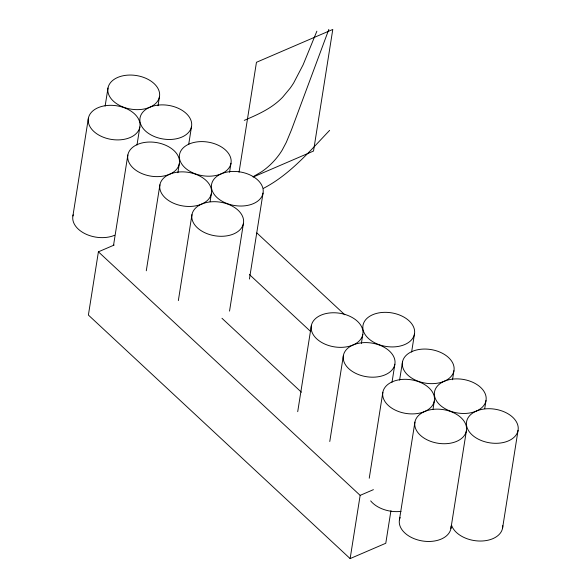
<?xml version="1.0" encoding="UTF-8"?>
<svg xmlns="http://www.w3.org/2000/svg" width="588" height="588" viewBox="0 0 588 588"><rect width="100%" height="100%" fill="white"/><g stroke="black" fill="none" stroke-linecap="round" stroke-linejoin="round"><path stroke-width="0.88" d="M72.897 215.994L88.376 118.261M105.127 106.105L107.994 88.002M114.153 245.049L98.402 251.826L88.391 315.058L350.132 558.6L385.779 543.261L390.924 510.737M113.513 245.475L127.846 154.982M136.989 145.052L139.856 126.957A26.1 17.023 9 0 0 103.907 105.936A26.1 17.023 9 0 0 98.593 134.939A26.1 17.023 9 0 0 139.856 126.957M158.032 105.744L159.466 96.697A26.1 17.023 9 0 0 123.517 75.676A26.1 17.023 9 0 0 118.203 104.679A26.1 17.023 9 0 0 159.466 96.697M146.287 270.781L159.907 184.816M177.885 172.725L179.318 163.677A26.1 17.023 9 0 0 143.369 142.656A26.1 17.023 9 0 0 138.055 171.659A26.1 17.023 9 0 0 179.318 163.677M188.66 144.626L191.526 126.53A26.1 17.023 9 0 0 155.577 105.502A26.1 17.023 9 0 0 150.263 134.512A26.1 17.023 9 0 0 191.526 126.53M178.348 300.608L191.96 214.642M210.085 201.655L211.379 193.503A26.1 17.023 9 0 0 175.43 172.482A26.1 17.023 9 0 0 170.116 201.486A26.1 17.023 9 0 0 211.379 193.503M229.555 172.299L230.988 163.251A26.1 17.023 9 0 0 195.04 142.222A26.1 17.023 9 0 0 189.733 171.233A26.1 17.023 9 0 0 230.988 163.251M239.051 172.196L256.456 62.299L332.786 29.444L313.522 151.05L253.134 177.039M229.533 311.111L243.439 223.337A26.1 17.023 9 0 0 207.49 202.316A26.1 17.023 9 0 0 202.176 231.319A26.1 17.023 9 0 0 243.439 223.337M249.437 279.043L263.049 193.077A26.1 17.023 9 0 0 227.1 172.056A26.1 17.023 9 0 0 221.786 201.059A26.1 17.023 9 0 0 263.049 193.077M297.712 411.673L311.331 325.708M329.772 441.507L343.392 355.542M361.37 343.451L362.803 334.403A26.1 17.023 9 0 0 326.854 313.382A26.1 17.023 9 0 0 321.54 342.385A26.1 17.023 9 0 0 362.803 334.403M350.132 558.6L360.15 495.368L98.402 251.826M369.242 478.228L382.854 392.262M391.998 382.332L394.864 364.237A26.1 17.023 9 0 0 358.915 343.208A26.1 17.023 9 0 0 353.601 372.219A26.1 17.023 9 0 0 394.864 364.237M399.605 380.098L402.471 362.002M411.607 352.072L414.474 333.977A26.1 17.023 9 0 0 378.525 312.956A26.1 17.023 9 0 0 373.211 341.959A26.1 17.023 9 0 0 414.474 333.977M399.436 519.821L414.915 422.088M433.04 409.101L434.326 400.957A26.1 17.023 9 0 0 398.377 379.929A26.1 17.023 9 0 0 393.063 408.939A26.1 17.023 9 0 0 434.326 400.957M452.51 379.745L453.943 370.697A26.1 17.023 9 0 0 417.995 349.676A26.1 17.023 9 0 0 412.68 378.679A26.1 17.023 9 0 0 453.943 370.697M450.908 528.516L466.387 430.784A26.1 17.023 9 0 0 430.438 409.762A26.1 17.023 9 0 0 425.124 438.766A26.1 17.023 9 0 0 466.387 430.784M484.71 408.675L486.004 400.524A26.1 17.023 9 0 0 450.055 379.503A26.1 17.023 9 0 0 444.741 408.506A26.1 17.023 9 0 0 486.004 400.524M502.578 528.083L518.057 430.357A26.1 17.023 9 0 0 482.109 409.336A26.1 17.023 9 0 0 476.802 438.339A26.1 17.023 9 0 0 518.057 430.357M328.839 29.4L291.516 129.75L286.305 142.325L282.152 150.175A40.205 21.888 -47.1 0 1 261.564 171.784L253.193 176.665M316.873 31.179L303.114 64.812L293.721 82.857A59.116 32.186 -47.1 0 1 290.134 88.193L282.703 97.145A38.441 20.925 -47.1 0 1 277.374 102.114C267.628 110.272 255.831 115.373 244.263 120.378M329.618 130.367C309.501 151.483 289.759 174.687 263.49 188.322M360.15 495.368L373.409 489.657M256.853 232.944L344.766 314.749M249.393 274.515L310.743 331.595M221.97 318.284L301.409 392.203M451.084 526.084A26.1 17.023 9 0 1 422.103 540.916A26.1 17.023 9 0 1 400.134 517.484M502.755 525.657A26.1 17.023 9 0 1 480.234 541.041A26.1 17.023 9 0 1 451.657 525.518M401.016 511.376A26.1 17.023 9 0 1 370.668 500.895M114.667 235.251A26.1 17.023 9 0 1 85.157 233.767A26.1 17.023 9 0 1 73.184 214.804"/></g></svg>
